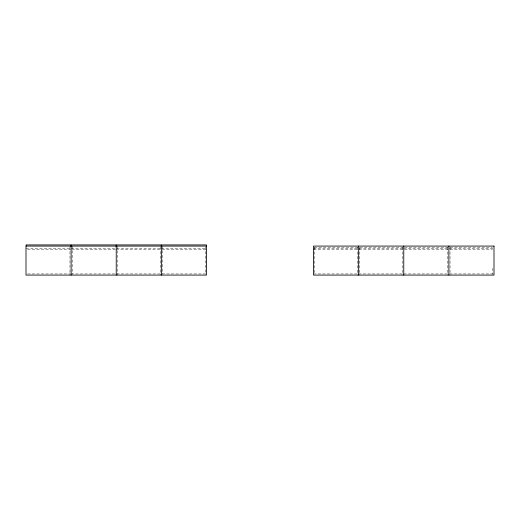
<?xml version="1.0" encoding="UTF-8"?>
<svg xmlns="http://www.w3.org/2000/svg" width="520" height="520" viewBox="0 0 520 520"><rect width="100%" height="100%" fill="white"/><g stroke="black" fill="none" stroke-linecap="round" stroke-linejoin="round"><path stroke-width="0.39" stroke-dasharray="2.6 1.95" d="M314.334 247.24L402.961 247.24M404.573 247.24L492.388 247.24M26 248.397L70.311 248.397M71.117 248.397L160.55 248.397M161.356 248.397L206.472 248.397M313.528 248.397L402.961 248.397M403.767 248.397L494 248.397M27.612 249.561L70.311 249.561M71.922 249.561L115.427 249.561M116.233 249.561L160.55 249.561M162.162 249.561L205.667 249.561M313.528 249.561L402.961 249.561M404.573 249.561L492.388 249.561M27.612 273.923L70.311 273.923M71.117 273.923L160.55 273.923M162.162 273.923L205.667 273.923M313.528 273.923L357.838 273.923M358.644 273.923L402.961 273.923M403.767 273.923L448.078 273.923M449.69 273.923L494 273.923M492.843 268.236L492.843 274.287M450.041 247.24L450.041 275.08M447.72 247.24L447.72 275.08M402.603 247.24L402.603 275.08M359.808 247.24L359.808 275.08M357.487 247.24L357.487 275.08M314.691 247.24L314.691 274.287M205.309 246.883L205.309 274.274M162.513 246.077L162.513 274.274M160.192 246.883L160.192 275.08M117.397 246.077L117.397 275.08M72.28 246.077L72.28 274.274M69.96 246.883L69.96 275.08"/><path stroke-width="0.78" d="M448.884 246.077L448.884 275.08M403.767 246.077L403.767 275.08M358.644 246.077L358.644 275.08M206.343 246.077L206.343 244.92L161.48 244.92L161.48 246.077M161.356 246.077L161.356 275.08M161.226 246.077L161.226 244.92L116.363 244.92L116.363 246.077M116.233 246.077L116.233 275.08M116.109 246.077L116.109 244.92L71.246 244.92L71.246 246.077M71.117 246.077L71.117 275.08M70.986 246.077L70.986 244.92L26.13 244.92L26.13 246.077M206.472 246.077L26 246.077L26 275.08L206.472 275.08L206.472 246.077M494 246.077L313.528 246.077L313.528 275.08L494 275.08L494 246.077"/></g></svg>
